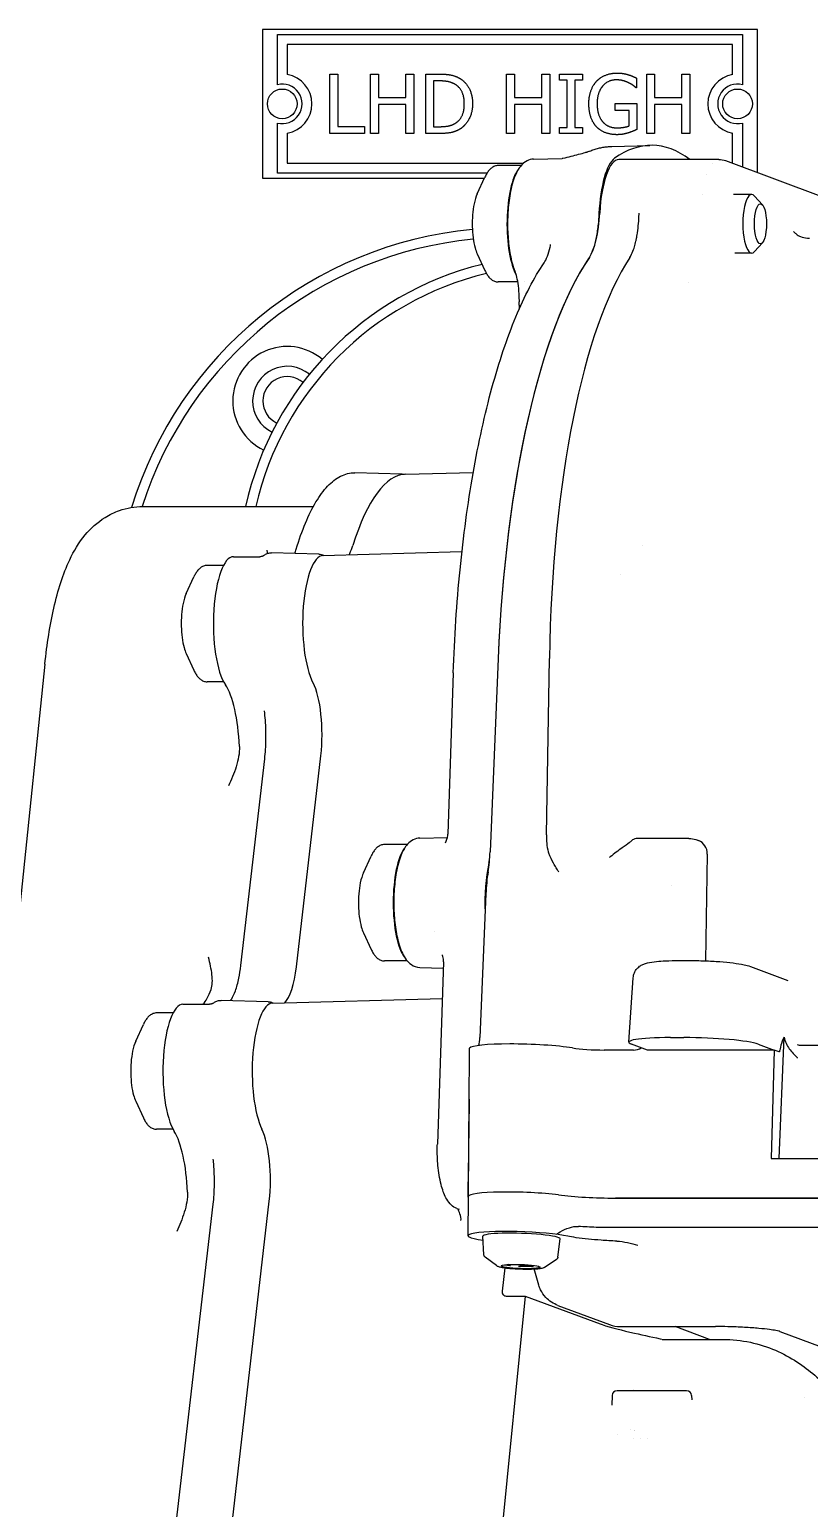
# Model space of a CAD drawing. Header units: millimetres. Extents: x 0 to 7722, y 0 to 5460.
# Drawn here: x 1285.4 to 1364.2, y 3542.4 to 3691.7 of the extents above; entities that cross this region are included whole.
import ezdxf

# ---------------------------------------------------------------- set-up
doc = ezdxf.new("R2010")
doc.units = ezdxf.units.MM
doc.header["$LTSCALE"] = 5
doc.layers.get('0').update_dxf_attribs({"linetype": 'CONTINUOUS'})

msp = doc.modelspace()

# ---------------------------------------------------------------- linework, layer by layer
for p, q in [((1358.931, 3691.733), (1308.931, 3691.733)), ((1308.931, 3691.733), (1308.931, 3676.733)), ((1310.431, 3686.17), (1310.431, 3691.233)), ((1310.431, 3691.233), (1357.431, 3691.233)), ((1357.431, 3691.233), (1357.431, 3686.17)), ((1358.931, 3677.304), (1358.931, 3691.733)), ((1311.431, 3690.233), (1311.431, 3687.191)), ((1356.431, 3690.233), (1311.431, 3690.233)), ((1356.431, 3687.191), (1356.431, 3690.233)), ((1315.749, 3687.238), (1316.546, 3687.238)), ((1315.749, 3681.238), (1315.749, 3687.238)), ((1316.546, 3687.238), (1316.546, 3681.948)), ((1319.852, 3681.238), (1319.852, 3687.238)), ((1319.852, 3687.238), (1320.65, 3687.238)), ((1320.65, 3687.238), (1320.65, 3684.885)), ((1323.412, 3684.885), (1323.412, 3687.238)), ((1323.412, 3687.238), (1324.209, 3687.238)), ((1324.209, 3687.238), (1324.209, 3681.238)), ((1325.425, 3687.238), (1326.791, 3687.238)), ((1325.425, 3681.238), (1325.425, 3687.238)), ((1333.598, 3687.238), (1334.395, 3687.238)), ((1333.598, 3681.238), (1333.598, 3687.238)), ((1334.395, 3687.238), (1334.395, 3684.885)), ((1337.157, 3687.238), (1337.955, 3687.238)), ((1337.157, 3684.885), (1337.157, 3687.238)), ((1337.955, 3687.238), (1337.955, 3681.238)), ((1338.937, 3686.625), (1338.937, 3687.238)), ((1338.937, 3687.238), (1341.261, 3687.238)), ((1339.7, 3686.625), (1338.937, 3686.625)), ((1339.7, 3681.851), (1339.7, 3686.625)), ((1341.261, 3686.625), (1340.498, 3686.625)), ((1340.498, 3686.625), (1340.498, 3681.851)), ((1341.261, 3687.238), (1341.261, 3686.625)), ((1346.731, 3686.83), (1346.731, 3685.867)), ((1347.757, 3681.238), (1347.757, 3687.238)), ((1347.757, 3687.238), (1348.554, 3687.238)), ((1348.554, 3687.238), (1348.554, 3684.885)), ((1351.316, 3684.885), (1351.316, 3687.238)), ((1351.316, 3687.238), (1352.113, 3687.238)), ((1352.113, 3687.238), (1352.113, 3681.238)), ((1326.83, 3686.548), (1326.222, 3686.548)), ((1326.222, 3686.548), (1326.222, 3681.928)), ((1346.731, 3685.867), (1346.663, 3685.867)), ((1320.65, 3684.885), (1323.412, 3684.885)), ((1323.412, 3684.175), (1320.65, 3684.175)), ((1320.65, 3684.175), (1320.65, 3681.238)), ((1323.412, 3681.238), (1323.412, 3684.175)), ((1334.395, 3684.885), (1337.157, 3684.885)), ((1334.395, 3684.175), (1334.395, 3681.238)), ((1337.157, 3684.175), (1334.395, 3684.175)), ((1337.157, 3681.238), (1337.157, 3684.175)), ((1344.577, 3684.257), (1346.755, 3684.257)), ((1344.577, 3683.557), (1344.577, 3684.257)), ((1346.755, 3684.257), (1346.755, 3681.637)), ((1348.554, 3684.885), (1351.316, 3684.885)), ((1351.316, 3684.175), (1348.554, 3684.175)), ((1348.554, 3684.175), (1348.554, 3681.238)), ((1351.316, 3681.238), (1351.316, 3684.175)), ((1310.431, 3677.233), (1310.431, 3682.297)), ((1345.968, 3683.557), (1344.577, 3683.557)), ((1345.968, 3682.006), (1345.968, 3683.557)), ((1357.431, 3682.297), (1357.431, 3677.863)), ((1311.431, 3681.275), (1311.431, 3678.233)), ((1319.225, 3681.238), (1315.749, 3681.238)), ((1316.546, 3681.948), (1319.225, 3681.948)), ((1319.225, 3681.948), (1319.225, 3681.238)), ((1320.65, 3681.238), (1319.852, 3681.238)), ((1324.209, 3681.238), (1323.412, 3681.238)), ((1326.805, 3681.238), (1325.425, 3681.238)), ((1326.222, 3681.928), (1326.83, 3681.928)), ((1334.395, 3681.238), (1333.598, 3681.238)), ((1337.955, 3681.238), (1337.157, 3681.238)), ((1338.937, 3681.238), (1338.937, 3681.851)), ((1338.937, 3681.851), (1339.7, 3681.851)), ((1341.261, 3681.238), (1338.937, 3681.238)), ((1340.498, 3681.851), (1341.261, 3681.851)), ((1341.261, 3681.851), (1341.261, 3681.238)), ((1348.554, 3681.238), (1347.757, 3681.238)), ((1352.113, 3681.238), (1351.316, 3681.238)), ((1356.431, 3678.236), (1356.431, 3681.275)), ((1344.243, 3679.938), (1348.082, 3680.043)), ((1311.431, 3678.233), (1335.288, 3678.233)), ((1335.054, 3677.999), (1332.74, 3677.999)), ((1336.314, 3678.649), (1339.225, 3678.729)), ((1355.038, 3678.624), (1344.938, 3678.624)), ((1354.383, 3678.233), (1354.383, 3678.233)), ((1355.729, 3678.498), (1365.628, 3674.806)), ((1308.931, 3676.733), (1331.356, 3676.733)), ((1331.616, 3677.233), (1310.431, 3677.233)), ((1330.627, 3675.153), (1331.404, 3676.836)), ((1353.377, 3675.079), (1353.377, 3675.079)), ((1358.357, 3675.079), (1356.52, 3675.079)), ((1359.436, 3674.046), (1358.637, 3674.928)), ((1359.436, 3670.202), (1358.637, 3669.32)), ((1330.627, 3669.095), (1331.404, 3667.412)), ((1358.357, 3669.169), (1356.666, 3669.169)), ((1334.733, 3666.249), (1332.74, 3666.249)), ((1334.874, 3663.919), (1334.858, 3663.493)), ((1323.032, 3646.845), (1318.263, 3646.976)), ((1323.368, 3646.833), (1330.23, 3647.021)), ((1296.842, 3643.584), (1314.073, 3643.584)), ((1314.608, 3638.773), (1309.84, 3638.904)), ((1315.038, 3638.635), (1329.085, 3639.021)), ((1304.996, 3637.635), (1303.334, 3637.635)), ((1305.995, 3638.51), (1308.673, 3638.51)), ((1301.221, 3634.79), (1301.997, 3636.472)), ((1301.221, 3628.731), (1301.997, 3627.048)), ((1286.942, 3627.662), (1280.147, 3562.146)), ((1332.74, 3628.231), (1331.926, 3608.72)), ((1337.626, 3610.431), (1337.92, 3628.231)), ((1304.996, 3625.885), (1303.334, 3625.885)), ((1328.205, 3626.79), (1327.656, 3610.492)), ((1306.738, 3597.224), (1309.157, 3618.11)), ((1312.356, 3597.084), (1314.826, 3618.414)), ((1323.557, 3609.448), (1321.243, 3609.448)), ((1324.817, 3610.098), (1327.618, 3610.175)), ((1352.025, 3610.073), (1347.075, 3610.073)), ((1352.716, 3609.947), (1352.976, 3609.85)), ((1319.13, 3606.602), (1319.907, 3608.285)), ((1353.872, 3608.488), (1353.694, 3597.703)), ((1331.505, 3604.466), (1330.901, 3589.974)), ((1319.13, 3600.544), (1319.907, 3598.861)), ((1326.261, 3600.618), (1326.261, 3600.618)), ((1323.557, 3597.698), (1321.243, 3597.698)), ((1324.817, 3597.048), (1327.2, 3596.982)), ((1327.221, 3597.609), (1326.6, 3579.192)), ((1351.038, 3597.735), (1352.069, 3597.735)), ((1358.227, 3597.139), (1362.008, 3595.728)), ((1345.955, 3589.497), (1346.39, 3595.987)), ((1300.895, 3593.319), (1303.573, 3593.319)), ((1309.508, 3593.581), (1304.74, 3593.712)), ((1309.938, 3593.443), (1327.097, 3593.914)), ((1296.121, 3589.598), (1296.897, 3591.281)), ((1299.895, 3592.444), (1298.234, 3592.444)), ((1350.158, 3589.961), (1351.515, 3589.961)), ((1361.127, 3577.736), (1361.638, 3589.998)), ((1346.425, 3588.7), (1343.46, 3588.7)), ((1347.819, 3588.7), (1346.23, 3589.293)), ((1360.617, 3588.7), (1347.819, 3588.7)), ((1359.028, 3589.293), (1360.617, 3588.7)), ((1360.618, 3588.7), (1360.335, 3577.736)), ((1360.618, 3588.7), (1360.617, 3588.7)), ((1361.149, 3588.502), (1360.618, 3588.7)), ((1363.365, 3589.182), (1411.024, 3589.182)), ((1329.738, 3573.933), (1329.813, 3584.003)), ((1296.121, 3583.539), (1296.897, 3581.856)), ((1299.895, 3580.694), (1298.234, 3580.694)), ((1360.335, 3577.736), (1417.676, 3577.736)), ((1304.867, 3532.397), (1309.618, 3573.432)), ((1329.738, 3573.844), (1329.673, 3573.868)), ((1329.709, 3569.955), (1329.738, 3573.933)), ((1344.594, 3573.75), (1415.764, 3573.75)), ((1415.764, 3573.75), (1344.594, 3573.75)), ((1299.225, 3532.327), (1303.949, 3573.132)), ((1328.576, 3572.697), (1328.787, 3572.619)), ((1415.751, 3570.768), (1344.406, 3570.768)), ((1331.305, 3568.023), (1331.203, 3569.902)), ((1338.77, 3567.771), (1338.999, 3569.639)), ((1332.566, 3566.933), (1331.441, 3567.784)), ((1337.439, 3566.768), (1338.619, 3567.542)), ((1333.417, 3566.713), (1333.143, 3564.339)), ((1333.98, 3567.056), (1333.978, 3566.991)), ((1336.855, 3564.944), (1336.367, 3566.596)), ((1335.458, 3563.864), (1332.369, 3532.748)), ((1333.56, 3563.858), (1335.458, 3563.864)), ((1335.458, 3563.864), (1343.036, 3561.055)), ((1338.775, 3562.922), (1344.006, 3560.971)), ((1345.054, 3560.782), (1354.698, 3560.782)), ((1354.101, 3559.483), (1350.618, 3560.782)), ((1361.188, 3560.293), (1374.305, 3555.4)), ((1349.323, 3559.483), (1355.45, 3559.483)), ((1344.261, 3553.816), (1344.235, 3552.832)), ((1351.787, 3554.303), (1344.761, 3554.303)), ((1352.286, 3553.816), (1352.298, 3553.374)), ((1363.662, 3553.639), (1363.662, 3553.639))]:
    msp.add_line(p, q)
for centre in [(1310.931, 3684.233), (1356.931, 3684.233)]:
    msp.add_circle(centre, 1.5)
for centre, radius, start, end in [((1310.931, 3684.233), 3, 279.59407, 80.40593), ((1356.931, 3684.233), 3, 99.59407, 260.40593), ((1310.931, 3684.233), 2, 255.52249, 104.47751), ((1356.931, 3684.233), 2, 75.52249, 284.47751), ((1333.931, 3631.733), 40, 95.44434, 162.90974), ((1333.931, 3631.733), 39, 95.44207, 162.31221), ((1338.931, 3636.483), 32.5, 103.90965, 167.38044), ((1338.931, 3636.483), 31.5, 103.53352, 166.97288), ((1311.431, 3654.233), 5.5, 49.92952, 244.38968), ((1311.431, 3654.233), 3.5, 50.3132, 244.00599), ((1311.431, 3654.233), 2.459, 49.62365, 244.69555), ((1345.054, 3563.782), 3, 249.5437, 270), ((1344.761, 3553.803), 0.5, 90, 178.5), ((1351.787, 3553.803), 0.5, 1.5, 90)]:
    msp.add_arc(centre, radius, start, end)
for centre, major_axis, ratio, start_param, end_param in [((1348.229, 3621.084), (0, 58.962), 0.3007058, 6.0631509, 6.4943701), ((1344.938, 3672.124), (0, 6.762), 0.3007058, 0.2111848, 1.4164922), ((1344.938, 3672.124), (0, 6.5), 0.3007058, 0, 1.4029227), ((1355.162, 3672.124), (-0.136, 6.5), 0.298445, 6.2765084, 6.2769304), ((1335.401, 3672.124), (0, 5.875), 0.3007058, 0.3580115, 2.6547444), ((1348.232, 3621.113), (0, 58.931), 0.3007058, 5.9633378, 5.9633391), ((1358.357, 3672.124), (0, -2.955), 0.3007058, 2.8208212, 6.6039568), ((1341.232, 3674.212), (0, 6), 0.3007058, 3.5543583, 4.5445153), ((1345.192, 3674.212), (0.163, -6), 0.2977207, 1.3405987, 1.3948147), ((1345.192, 3674.212), (0.163, -6), 0.2977207, 0.9992757, 1.3405987), ((1348.229, 3621.084), (0, -52), 0.3007058, 3.5543583, 4.574508), ((1353.442, 3621.084), (-1.416, 51.998), 0.2977207, 0.4046578, 1.4248074), ((1345.192, 3674.212), (0.163, -6), 0.2977207, 0.4046578, 0.4762649), ((1348.229, 3621.084), (0, -52), 0.3007058, 3.5597244, 4.574508), ((1335.401, 3672.127), (0, -5.878), 0.3007058, 6.2607712, 6.2607745), ((1349.715, 3665.157), (0, 7.548), 0.3007058, 4.8485048, 4.8485158), ((1323.432, 3621.084), (0, 25.75), 0.3007058, 0.0082565, 0.76528), ((1348.23, 3621.057), (0, 18.846), 0.3007058, 0.1677319, 0.1677338), ((1305.995, 3631.76), (0, 6.75), 0.3007058, 0, 2.7267889), ((1315.055, 3631.76), (0, 6.875), 0.3007058, 0.0082565, 2.6247519), ((1348.229, 3621.083), (0, -18.819), 0.3007058, 3.7354104, 3.7354381), ((1304.208, 3618.261), (0, 8), 0.3007058, 4.8482032, 5.8683815), ((1313.141, 3620.567), (-0.001, -6), 0.3008446, 1.2038019, 2.6246837), ((1323.904, 3603.573), (0, -5.875), 0.3007058, 3.4996042, 5.9251738), ((1346.904, 3603.573), (-0.177, 6.5), 0.2977207, 0.2150298, 0.2782871), ((1352.149, 3603.573), (-0.136, 6.5), 0.298445, 6.2765084, 6.2769304), ((1352.44, 3608.449), (-0.626, -1.364), 0.9444448, 2.0058596, 3.210656), ((1333.441, 3603.573), (0, -6.762), 0.3007058, 4.0819026, 4.8537157), ((1330.139, 3609.544), (0, 6), 0.3007058, 4.2143545, 4.574508), ((1330.342, 3611.095), (0, -5.998), 0.3007058, 0.9403068, 1.0201256), ((1333.441, 3603.573), (0, -6.5), 0.3007058, 4.2143545, 4.574508), ((1349.655, 3603.573), (0, 2.6), 0.3007058, 5.4296238, 5.4297678), ((1310.672, 3599.244), (0.001, -6.002), 0.3006263, 0.2812129, 1.2027186), ((1352.386, 3595.733), (5.997, -0.252), 0.1105121, 3.1383556, 3.1388494), ((1361.462, 3594.331), (0.712, 1.322), 0.9401634, 0.1285589, 0.1289625), ((1302.191, 3600.951), (0, -8), 0.3007058, 0.3041197, 0.6958895), ((1300.895, 3586.569), (0, 6.75), 0.3007058, 0, 2.6923998), ((1309.955, 3586.569), (0, 6.875), 0.3007058, 0.0082565, 2.5925991), ((1330.454, 3590.18), (0, -1.5), 0.3007058, 0.8234841, 1.4329153), ((1351.955, 3589.292), (-6, 0.203), 0.1062678, 5.020248, 6.5903591), ((1353.304, 3589.292), (-5.997, 0.202), 0.1063518, 3.448879, 5.0189901), ((1335.738, 3588.656), (-5.889, 0.199), 0.1063098, 3.840187, 6.2232375), ((1342.564, 3589.034), (-2.998, 0.101), 0.1063544, 0.6986877, 1.8776612), ((1346.464, 3590.195), (0.409, 1.444), 0.94995, 3.4044643, 3.9691029), ((1307.933, 3575.586), (-0.001, -6), 0.3008443, 1.2037776, 2.5925255), ((1298.969, 3573.282), (0, 8), 0.3007058, 4.8482032, 5.8339925), ((1326.741, 3574.032), (2.997, -0.101), 0.1063172, 6.0784909, 6.281792), ((1335.235, 3573.75), (-5.497, 0.185), 0.1063098, 3.9978204, 6.285985), ((1335.235, 3573.75), (-5.497, 0.185), 0.1063098, 3.9978204, 6.285985), ((1342.801, 3574.418), (-5.999, 0.202), 0.1062689, 0.8558793, 1.8778878), ((1335.101, 3569.775), (-5.392, 0.182), 0.1063098, 3.6701981, 7.0554073), ((1335.101, 3569.775), (3.898, -0.131), 0.1063098, 6.2738313, 9.434132), ((1335.011, 3567.091), (1.969, -0.066), 0.1063098, 3.776962, 4.1776883), ((1333.228, 3567.016), (0.75, -0.025), 0.1063098, 5.9521972, 6.9943088), ((1334.078, 3566.956), (-0.15, 0.005), 0.1063098, 5.9521972, 7.319281), ((1334.809, 3566.906), (0.15, -0.005), 0.1063098, 4.6049128, 5.9719965), ((1335.011, 3567.091), (1.969, -0.066), 0.1063098, 4.6049128, 5.4343254), ((1335.664, 3566.848), (-0.75, 0.025), 0.1063098, 4.0672417, 5.9719965), ((1336.208, 3566.906), (0.15, -0.005), 0.1063098, 4.0672417, 5.4343254), ((1333.615, 3564.34), (0.339, 0.377), 0.8854394, 2.2457632, 3.8165596), ((1350.13, 3513.983), (0.888, -45.499), 0.3006017, 3.1357285, 3.1357579), ((1342.983, 3513.983), (0, 42.016), 0.3007058, 6.004159, 6.0041817)]:
    msp.add_ellipse(centre, major_axis=major_axis, ratio=ratio, start_param=start_param, end_param=end_param)
for centre, major_axis, ratio in [((1359.244, 3672.124), (0, 2.025), 0.3007058), ((1335.002, 3566.843), (1.969, -0.066), 0.1063098)]:
    msp.add_ellipse(centre, major_axis=major_axis, ratio=ratio)
for points, degree in [([(1326.791, 3687.238), (1327.637, 3687.238), (1328.6, 3686.985), (1328.94, 3686.761)], 2), ([(1328.94, 3686.761), (1329.519, 3686.377), (1330.156, 3685.108), (1330.156, 3684.233)], 2), ([(1342.695, 3686.523), (1343.06, 3686.917), (1344.13, 3687.345), (1344.767, 3687.345)], 2), ([(1344.674, 3686.654), (1343.809, 3686.654), (1342.739, 3685.351), (1342.739, 3684.267)], 2), ([(1345.904, 3686.372), (1345.661, 3686.494), (1345.034, 3686.654), (1344.674, 3686.654)], 2), ([(1344.767, 3687.345), (1345.073, 3687.345), (1345.627, 3687.257), (1345.88, 3687.18)], 2), ([(1345.88, 3687.18), (1346.084, 3687.121), (1346.58, 3686.907), (1346.731, 3686.83)], 2), ([(1328.415, 3686.188), (1328.094, 3686.377), (1327.369, 3686.548), (1326.83, 3686.548)], 2), ([(1329.324, 3684.243), (1329.324, 3684.933), (1328.867, 3685.911), (1328.415, 3686.188)], 2), ([(1341.908, 3684.243), (1341.908, 3684.967), (1342.316, 3686.115), (1342.695, 3686.523)], 2), ([(1346.663, 3685.867), (1346.512, 3685.998), (1346.196, 3686.236), (1345.904, 3686.372)], 2), ([(1328.488, 3682.327), (1328.906, 3682.609), (1329.324, 3683.543), (1329.324, 3684.243)], 2), ([(1330.156, 3684.233), (1330.156, 3683.411), (1329.489, 3682.089), (1328.93, 3681.719)], 2), ([(1342.69, 3681.904), (1342.311, 3682.303), (1341.908, 3683.479), (1341.908, 3684.243)], 2), ([(1342.739, 3684.267), (1342.739, 3683.664), (1343.021, 3682.76), (1343.288, 3682.449)], 2), ([(1326.83, 3681.928), (1327.36, 3681.928), (1328.162, 3682.099), (1328.488, 3682.327)], 2), ([(1343.288, 3682.449), (1343.546, 3682.137), (1344.275, 3681.812), (1344.733, 3681.812)], 2), ([(1328.93, 3681.719), (1328.473, 3681.432), (1327.535, 3681.238), (1326.805, 3681.238)], 2), ([(1344.762, 3681.121), (1344.125, 3681.121), (1343.07, 3681.51), (1342.69, 3681.904)], 2), ([(1344.733, 3681.812), (1345.068, 3681.812), (1345.739, 3681.909), (1345.968, 3682.006)], 2), ([(1345.87, 3681.296), (1345.574, 3681.209), (1345.097, 3681.121), (1344.762, 3681.121)], 2), ([(1346.755, 3681.637), (1346.604, 3681.569), (1346.089, 3681.36), (1345.87, 3681.296)], 2), ([(1355.039, 3678.624), (1355.275, 3678.624), (1355.513, 3678.579), (1355.729, 3678.498)], 3), ([(1338.005, 3669.765), (1338.024, 3669.841), (1338.03, 3669.931), (1338.021, 3670.038)], 3), ([(1323.032, 3646.845), (1323.113, 3646.843), (1323.194, 3646.837), (1323.274, 3646.828)], 3), ([(1312.189, 3638.839), (1312.239, 3638.972), (1312.287, 3639.115), (1312.333, 3639.267)], 3), ([(1327.648, 3610.372), (1327.652, 3610.412), (1327.654, 3610.452), (1327.656, 3610.492)], 3), ([(1327.416, 3609.604), (1327.532, 3609.844), (1327.622, 3610.105), (1327.648, 3610.372)], 3), ([(1352.025, 3610.073), (1352.262, 3610.073), (1352.5, 3610.028), (1352.716, 3609.947)], 3), ([(1327.113, 3598.312), (1327.113, 3598.312), (1327.113, 3598.312), (1327.113, 3598.312)], 3), ([(1327.221, 3597.609), (1327.222, 3597.649), (1327.223, 3597.688), (1327.221, 3597.728)], 3), ([(1362.941, 3589.258), (1363.07, 3589.21), (1363.218, 3589.182), (1363.365, 3589.182)], 3), ([(1344.235, 3552.832), (1344.235, 3552.831), (1344.235, 3552.831), (1344.235, 3552.831)], 3), ([(1352.298, 3553.373), (1352.298, 3553.374), (1352.298, 3553.374), (1352.298, 3553.374)], 3), ([(1344.848, 3549.925), (1344.848, 3549.925), (1344.848, 3549.925), (1344.848, 3549.925)], 3), ([(1346.109, 3550.35), (1346.109, 3550.35), (1346.109, 3550.35), (1346.109, 3550.35)], 3), ([(1346.447, 3549.487), (1346.447, 3549.487), (1346.447, 3549.487), (1346.447, 3549.487)], 3), ([(1346.524, 3550.258), (1346.524, 3550.258), (1346.524, 3550.258), (1346.524, 3550.258)], 3), ([(1346.557, 3550.254), (1346.557, 3550.254), (1346.557, 3550.254), (1346.557, 3550.254)], 3), ([(1347.119, 3549.467), (1347.119, 3549.467), (1347.119, 3549.467), (1347.119, 3549.467)], 3), ([(1347.877, 3549.488), (1347.877, 3549.488), (1347.877, 3549.488), (1347.877, 3549.488)], 3)]:
    msp.add_open_spline(points, degree=degree)
for points, knots in [([(1339.288, 3678.737), (1339.847, 3678.882), (1340.396, 3679.017), (1341.119, 3679.205), (1341.348, 3679.266), (1341.592, 3679.336), (1341.64, 3679.35), (1341.701, 3679.368), (1341.718, 3679.373), (1341.742, 3679.38), (1341.75, 3679.383), (1341.789, 3679.395), (1341.818, 3679.405), (1341.906, 3679.433), (1341.956, 3679.451), (1341.986, 3679.463)], [0, 0, 0, 0, 0.23363654, 0.23363654, 0.35575417, 0.35575417, 0.38739484, 0.38739484, 0.39936535, 0.39936535, 0.40541801, 0.40541801, 0.42963818, 0.42963818, 0.48410722, 0.48410722, 0.48410722, 0.48410722]), ([(1341.986, 3679.463), (1342.133, 3679.521), (1342.281, 3679.575), (1342.578, 3679.67), (1342.728, 3679.713), (1343.028, 3679.788), (1343.179, 3679.82), (1343.482, 3679.872), (1343.634, 3679.893), (1343.938, 3679.924), (1344.09, 3679.934), (1344.243, 3679.938)], [1.45213971, 1.45213971, 1.45213971, 1.45213971, 1.47421974, 1.47421974, 1.49629977, 1.49629977, 1.51837979, 1.51837979, 1.54045982, 1.54045982, 1.56253984, 1.56253984, 1.56253984, 1.56253984]), ([(1332.74, 3677.999), (1332.614, 3677.999), (1332.488, 3677.974), (1332.259, 3677.885), (1332.156, 3677.823), (1331.968, 3677.677), (1331.884, 3677.592), (1331.729, 3677.406), (1331.658, 3677.304), (1331.525, 3677.083), (1331.462, 3676.964), (1331.404, 3676.836)], [4.71238898, 4.71238898, 4.71238898, 4.71238898, 4.82793254, 4.82793254, 4.94347609, 4.94347609, 5.05901965, 5.05901965, 5.17456321, 5.17456321, 5.29010676, 5.29010676, 5.29010676, 5.29010676]), ([(1336.314, 3678.649), (1336.081, 3678.643), (1335.855, 3678.579), (1335.427, 3678.367), (1335.241, 3678.207), (1334.809, 3677.727), (1334.617, 3677.371), (1334.236, 3676.447), (1334.073, 3675.842), (1333.842, 3674.576), (1333.767, 3673.931), (1333.689, 3672.622), (1333.683, 3671.959), (1333.738, 3670.662), (1333.798, 3670.028), (1333.984, 3668.83), (1334.111, 3668.269), (1334.33, 3667.591), (1334.393, 3667.419), (1334.461, 3667.255)], [4.7206455, 4.7206455, 4.7206455, 4.7206455, 4.8607428, 4.8607428, 5.0347068, 5.0347068, 5.3436567, 5.3436567, 5.7377872, 5.7377872, 6.0861598, 6.0861598, 6.4232093, 6.4232093, 6.7595909, 6.7595909, 7.1044005, 7.1044005, 7.2298217, 7.2298217, 7.2298217, 7.2298217]), ([(1339.289, 3678.738), (1339.285, 3678.737), (1339.282, 3678.736), (1339.274, 3678.734), (1339.27, 3678.734), (1339.261, 3678.732), (1339.257, 3678.732), (1339.248, 3678.731), (1339.244, 3678.73), (1339.234, 3678.729), (1339.229, 3678.729), (1339.225, 3678.729)], [1.493451282, 1.493451282, 1.493451282, 1.493451282, 1.507268994, 1.507268994, 1.521086706, 1.521086706, 1.534904419, 1.534904419, 1.548722131, 1.548722131, 1.562539844, 1.562539844, 1.562539844, 1.562539844]), ([(1330.627, 3675.153), (1330.495, 3674.866), (1330.392, 3674.524), (1330.24, 3673.794), (1330.188, 3673.416), (1330.127, 3672.641), (1330.116, 3672.245), (1330.134, 3671.464), (1330.163, 3671.079), (1330.258, 3670.35), (1330.325, 3670.006), (1330.473, 3669.478), (1330.544, 3669.276), (1330.627, 3669.095)], [5.2901068, 5.2901068, 5.2901068, 5.2901068, 5.6789314, 5.6789314, 6.0253293, 6.0253293, 6.360161, 6.360161, 6.6932449, 6.6932449, 7.0314197, 7.0314197, 7.2762639, 7.2762639, 7.2762639, 7.2762639]), ([(1342.929, 3673.163), (1342.907, 3672.677), (1342.866, 3672.202), (1342.749, 3671.282), (1342.672, 3670.841), (1342.486, 3670.035), (1342.378, 3669.673), (1342.142, 3669.058), (1342.015, 3668.803), (1341.879, 3668.604)], [0, 0, 0, 0, 0.14751849, 0.14751849, 0.29979613, 0.29979613, 0.45207095, 0.45207095, 0.59959226, 0.59959226, 0.59959226, 0.59959226]), ([(1346.156, 3668.903), (1346.254, 3669.084), (1346.346, 3669.299), (1346.459, 3669.627), (1346.487, 3669.715), (1346.567, 3669.982), (1346.616, 3670.17), (1346.683, 3670.471), (1346.704, 3670.574), (1346.735, 3670.734), (1346.745, 3670.788), (1346.764, 3670.897), (1346.774, 3670.952), (1346.783, 3671.008)], [-0.3139837, -0.3139837, -0.3139837, -0.3139837, -0.19709724, -0.19709724, -0.15695352, -0.15695352, -0.07897966, -0.07897966, -0.03965736, -0.03965736, -0.01980568, -0.01980568, 0, 0, 0, 0]), ([(1362.598, 3671.343), (1362.598, 3671.343), (1362.614, 3671.32), (1362.695, 3671.229), (1362.772, 3671.153), (1362.993, 3670.99), (1363.14, 3670.903), (1363.513, 3670.749), (1363.75, 3670.688), (1364.059, 3670.661), (1364.126, 3670.658), (1364.193, 3670.658)], [0.54503729, 0.54503729, 0.54503729, 0.54503729, 0.60890428, 0.60890428, 0.6859842, 0.6859842, 0.76529597, 0.76529597, 0.86135851, 0.86135851, 0.88754315, 0.88754315, 0.88754315, 0.88754315]), ([(1337.386, 3668.176), (1337.488, 3668.327), (1337.611, 3668.564), (1337.825, 3669.122), (1337.92, 3669.427), (1338.005, 3669.765)], [0, 0, 0, 0, 0.16125262, 0.16125262, 0.298441, 0.298441, 0.298441, 0.298441]), ([(1328.205, 3626.79), (1328.325, 3630.325), (1328.555, 3633.818), (1329.229, 3640.576), (1329.672, 3643.839), (1330.753, 3649.999), (1331.391, 3652.895), (1332.839, 3658.199), (1333.648, 3660.608), (1335.411, 3664.844), (1336.365, 3666.671), (1337.386, 3668.176)], [0.1117011, 0.1117011, 0.1117011, 0.1117011, 0.3200928, 0.3200928, 0.5284846, 0.5284846, 0.7368764, 0.7368764, 0.9452681, 0.9452681, 1.1536599, 1.1536599, 1.1536599, 1.1536599]), ([(1331.404, 3667.412), (1331.462, 3667.284), (1331.525, 3667.165), (1331.658, 3666.944), (1331.729, 3666.842), (1331.884, 3666.656), (1331.968, 3666.571), (1332.156, 3666.425), (1332.259, 3666.362), (1332.488, 3666.274), (1332.614, 3666.249), (1332.74, 3666.249)], [0.99307854, 0.99307854, 0.99307854, 0.99307854, 1.1086221, 1.1086221, 1.22416566, 1.22416566, 1.33970921, 1.33970921, 1.45525277, 1.45525277, 1.57079633, 1.57079633, 1.57079633, 1.57079633]), ([(1334.874, 3663.919), (1334.878, 3664.013), (1334.881, 3664.107), (1334.883, 3664.273), (1334.884, 3664.344), (1334.883, 3664.629), (1334.877, 3664.844), (1334.846, 3665.415), (1334.809, 3665.77), (1334.711, 3666.399), (1334.648, 3666.684), (1334.541, 3667.045), (1334.5, 3667.161), (1334.461, 3667.255)], [0, 0, 0, 0, 0.02841507, 0.02841507, 0.04971922, 0.04971922, 0.11388581, 0.11388581, 0.2243741, 0.2243741, 0.33170462, 0.33170462, 0.3926153, 0.3926153, 0.3926153, 0.3926153]), ([(1312.333, 3639.267), (1312.623, 3640.221), (1312.936, 3641.102), (1313.604, 3642.697), (1313.958, 3643.412), (1314.706, 3644.66), (1315.099, 3645.194), (1315.927, 3646.068), (1316.364, 3646.41), (1317.286, 3646.872), (1317.774, 3646.99), (1318.263, 3646.976)], [0.78996315, 0.78996315, 0.78996315, 0.78996315, 0.94778108, 0.94778108, 1.10559901, 1.10559901, 1.26341694, 1.26341694, 1.42123488, 1.42123488, 1.57905281, 1.57905281, 1.57905281, 1.57905281]), ([(1286.942, 3627.662), (1287.152, 3629.684), (1287.456, 3631.608), (1288.26, 3635.138), (1288.763, 3636.75), (1289.871, 3639.082), (1290.366, 3639.919), (1291.558, 3641.355), (1292.227, 3641.979), (1293.473, 3642.755), (1293.963, 3642.995), (1295.225, 3643.439), (1296.037, 3643.583), (1296.842, 3643.583)], [0, 0, 0, 0, 0.6430552, 0.6430552, 1.3207294, 1.3207294, 1.7348412, 1.7348412, 2.079535, 2.079535, 2.2732007, 2.2732007, 2.5517552, 2.5517552, 2.5517552, 2.5517552]), ([(1309.03, 3638.61), (1309.075, 3638.646), (1309.122, 3638.68), (1309.22, 3638.742), (1309.271, 3638.77), (1309.377, 3638.819), (1309.432, 3638.84), (1309.545, 3638.874), (1309.603, 3638.886), (1309.721, 3638.902), (1309.781, 3638.905), (1309.84, 3638.904)], [1.33465712, 1.33465712, 1.33465712, 1.33465712, 1.38353625, 1.38353625, 1.43241539, 1.43241539, 1.48129453, 1.48129453, 1.53017367, 1.53017367, 1.57905281, 1.57905281, 1.57905281, 1.57905281]), ([(1309.467, 3638.85), (1309.444, 3638.947), (1309.418, 3639.048), (1309.39, 3639.156), (1309.39, 3639.158), (1309.389, 3639.16)], [1.507990279, 1.507990279, 1.507990279, 1.507990279, 1.565696109, 1.565696109, 1.566864193, 1.566864193, 1.566864193, 1.566864193]), ([(1317.679, 3638.708), (1317.704, 3638.753), (1317.729, 3638.8), (1317.867, 3639.078), (1317.972, 3639.348), (1318.068, 3639.654)], [0.37599352, 0.37599352, 0.37599352, 0.37599352, 0.40447901, 0.40447901, 0.53703802, 0.53703802, 0.53703802, 0.53703802]), ([(1303.334, 3637.635), (1303.208, 3637.635), (1303.082, 3637.61), (1302.853, 3637.522), (1302.749, 3637.459), (1302.562, 3637.313), (1302.478, 3637.229), (1302.323, 3637.042), (1302.252, 3636.94), (1302.119, 3636.719), (1302.056, 3636.6), (1301.997, 3636.472)], [4.71238898, 4.71238898, 4.71238898, 4.71238898, 4.82793254, 4.82793254, 4.94347609, 4.94347609, 5.05901965, 5.05901965, 5.17456321, 5.17456321, 5.29010676, 5.29010676, 5.29010676, 5.29010676]), ([(1309.03, 3638.61), (1309.029, 3638.609), (1309.023, 3638.604), (1309.002, 3638.591), (1308.986, 3638.582), (1308.945, 3638.563), (1308.92, 3638.552), (1308.86, 3638.533), (1308.826, 3638.525), (1308.752, 3638.514), (1308.713, 3638.51), (1308.673, 3638.51)], [1.33465712, 1.33465712, 1.33465712, 1.33465712, 1.38188496, 1.38188496, 1.4291128, 1.4291128, 1.47634064, 1.47634064, 1.52356848, 1.52356848, 1.57079633, 1.57079633, 1.57079633, 1.57079633]), ([(1314.608, 3638.773), (1314.71, 3638.77), (1314.812, 3638.753), (1314.98, 3638.701), (1315.049, 3638.672), (1315.115, 3638.637)], [1.57905281, 1.57905281, 1.57905281, 1.57905281, 1.66363131, 1.66363131, 1.72681498, 1.72681498, 1.72681498, 1.72681498]), ([(1301.221, 3634.79), (1301.089, 3634.502), (1300.986, 3634.16), (1300.834, 3633.43), (1300.782, 3633.052), (1300.721, 3632.277), (1300.71, 3631.881), (1300.728, 3631.101), (1300.757, 3630.716), (1300.852, 3629.986), (1300.919, 3629.642), (1301.066, 3629.114), (1301.138, 3628.912), (1301.221, 3628.731)], [5.2901068, 5.2901068, 5.2901068, 5.2901068, 5.6789314, 5.6789314, 6.0253293, 6.0253293, 6.360161, 6.360161, 6.6932449, 6.6932449, 7.0314197, 7.0314197, 7.2762639, 7.2762639, 7.2762639, 7.2762639]), ([(1301.997, 3627.048), (1302.056, 3626.921), (1302.119, 3626.801), (1302.252, 3626.58), (1302.323, 3626.478), (1302.478, 3626.292), (1302.562, 3626.208), (1302.749, 3626.061), (1302.853, 3625.999), (1303.082, 3625.911), (1303.208, 3625.885), (1303.334, 3625.885)], [0.99307854, 0.99307854, 0.99307854, 0.99307854, 1.1086221, 1.1086221, 1.22416566, 1.22416566, 1.33970921, 1.33970921, 1.45525277, 1.45525277, 1.57079633, 1.57079633, 1.57079633, 1.57079633]), ([(1309.157, 3618.11), (1309.227, 3618.722), (1309.27, 3619.38), (1309.286, 3620.361), (1309.284, 3620.688), (1309.255, 3621.671), (1309.203, 3622.329), (1309.123, 3622.933)], [0, 0, 0, 0, 0.19717702, 0.19717702, 0.29474969, 0.29474969, 0.49369044, 0.49369044, 0.49369044, 0.49369044]), ([(1306.591, 3619.344), (1306.618, 3618.685), (1306.48, 3617.985), (1306.061, 3616.621), (1305.777, 3615.957), (1305.497, 3615.372)], [0.82440551, 0.82440551, 0.82440551, 0.82440551, 1.02401792, 1.02401792, 1.22363034, 1.22363034, 1.22363034, 1.22363034]), ([(1321.243, 3609.448), (1321.117, 3609.448), (1320.991, 3609.423), (1320.762, 3609.334), (1320.659, 3609.272), (1320.471, 3609.126), (1320.387, 3609.041), (1320.232, 3608.855), (1320.161, 3608.753), (1320.028, 3608.532), (1319.965, 3608.413), (1319.907, 3608.285)], [4.71238898, 4.71238898, 4.71238898, 4.71238898, 4.82793254, 4.82793254, 4.94347609, 4.94347609, 5.05901965, 5.05901965, 5.17456321, 5.17456321, 5.29010676, 5.29010676, 5.29010676, 5.29010676]), ([(1324.817, 3610.098), (1324.584, 3610.092), (1324.358, 3610.028), (1323.93, 3609.816), (1323.744, 3609.656), (1323.312, 3609.177), (1323.12, 3608.82), (1322.739, 3607.896), (1322.576, 3607.291), (1322.345, 3606.025), (1322.27, 3605.38), (1322.192, 3604.071), (1322.186, 3603.409), (1322.241, 3602.112), (1322.301, 3601.477), (1322.487, 3600.279), (1322.614, 3599.718), (1322.949, 3598.68), (1323.155, 3598.216), (1323.598, 3597.636), (1323.765, 3597.464), (1324.208, 3597.169), (1324.503, 3597.056), (1324.817, 3597.048)], [4.7206455, 4.7206455, 4.7206455, 4.7206455, 4.8607428, 4.8607428, 5.0347068, 5.0347068, 5.3436567, 5.3436567, 5.7377872, 5.7377872, 6.0861598, 6.0861598, 6.4232093, 6.4232093, 6.7595909, 6.7595909, 7.1044005, 7.1044005, 7.4794367, 7.4794367, 7.6568911, 7.6568911, 7.8457252, 7.8457252, 7.8457252, 7.8457252]), ([(1337.626, 3610.431), (1337.621, 3610.146), (1337.623, 3609.851), (1337.671, 3609.278), (1337.718, 3608.989), (1337.806, 3608.72)], [-0.17450009, -0.17450009, -0.17450009, -0.17450009, -0.0874938, -0.0874938, -0.00000168, -0.00000168, -0.00000168, -0.00000168]), ([(1346.202, 3609.808), (1346.148, 3609.753), (1346.072, 3609.69), (1345.815, 3609.492), (1345.58, 3609.328), (1344.895, 3608.841), (1344.469, 3608.532), (1344.044, 3608.182), (1344.026, 3608.167), (1344.008, 3608.152)], [0, 0, 0, 0, 0.05813908, 0.05813908, 0.16522099, 0.16522099, 0.29524821, 0.29524821, 0.30105835, 0.30105835, 0.30105835, 0.30105835]), ([(1347.075, 3610.073), (1347.003, 3610.073), (1346.934, 3610.071), (1346.614, 3610.051), (1346.428, 3609.997), (1346.318, 3609.912)], [1.2799189, 1.2799189, 1.2799189, 1.2799189, 1.30887118, 1.30887118, 1.42432576, 1.42432576, 1.42432576, 1.42432576]), ([(1337.861, 3608.563), (1337.851, 3608.588), (1337.842, 3608.614), (1337.823, 3608.667), (1337.814, 3608.693), (1337.806, 3608.72)], [-0.017178704, -0.017178704, -0.017178704, -0.017178704, -0.008590167, -0.008590167, -0.000001801, -0.000001801, -0.000001801, -0.000001801]), ([(1338.865, 3606.678), (1338.863, 3606.68), (1338.863, 3606.681), (1338.853, 3606.697), (1338.802, 3606.778), (1338.69, 3606.96), (1338.646, 3607.032), (1338.513, 3607.253), (1338.423, 3607.406), (1338.163, 3607.874), (1337.996, 3608.209), (1337.861, 3608.563)], [-0.25707031, -0.25707031, -0.25707031, -0.25707031, -0.25198242, -0.25198242, -0.20629219, -0.20629219, -0.17716884, -0.17716884, -0.11764836, -0.11764836, 0, 0, 0, 0]), ([(1319.13, 3606.602), (1318.998, 3606.315), (1318.895, 3605.973), (1318.743, 3605.243), (1318.691, 3604.865), (1318.63, 3604.09), (1318.619, 3603.694), (1318.637, 3602.913), (1318.666, 3602.528), (1318.761, 3601.799), (1318.828, 3601.455), (1318.976, 3600.927), (1319.047, 3600.725), (1319.13, 3600.544)], [5.2901068, 5.2901068, 5.2901068, 5.2901068, 5.6789314, 5.6789314, 6.0253293, 6.0253293, 6.360161, 6.360161, 6.6932449, 6.6932449, 7.0314197, 7.0314197, 7.2762639, 7.2762639, 7.2762639, 7.2762639]), ([(1319.907, 3598.861), (1319.965, 3598.733), (1320.028, 3598.614), (1320.161, 3598.393), (1320.232, 3598.291), (1320.387, 3598.105), (1320.471, 3598.02), (1320.659, 3597.874), (1320.762, 3597.812), (1320.991, 3597.723), (1321.117, 3597.698), (1321.243, 3597.698)], [0.99307854, 0.99307854, 0.99307854, 0.99307854, 1.1086221, 1.1086221, 1.22416566, 1.22416566, 1.33970921, 1.33970921, 1.45525277, 1.45525277, 1.57079633, 1.57079633, 1.57079633, 1.57079633]), ([(1303.734, 3594.812), (1303.887, 3595.238), (1303.89, 3595.75), (1303.76, 3596.869), (1303.624, 3597.477), (1303.481, 3598.062)], [-0.39922483, -0.39922483, -0.39922483, -0.39922483, -0.19961241, -0.19961241, 0, 0, 0, 0]), ([(1305.671, 3593.686), (1305.718, 3593.74), (1305.768, 3593.806), (1305.945, 3594.081), (1306.076, 3594.355), (1306.325, 3595.047), (1306.443, 3595.482), (1306.62, 3596.353), (1306.687, 3596.78), (1306.738, 3597.224)], [0.21045173, 0.21045173, 0.21045173, 0.21045173, 0.27619002, 0.27619002, 0.43754145, 0.43754145, 0.61330591, 0.61330591, 0.75654271, 0.75654271, 0.75654271, 0.75654271]), ([(1327.221, 3597.728), (1327.216, 3597.907), (1327.181, 3598.087), (1327.124, 3598.278), (1327.119, 3598.295), (1327.113, 3598.312)], [0, 0, 0, 0, 0.054852564, 0.054852564, 0.060244338, 0.060244338, 0.060244338, 0.060244338]), ([(1346.39, 3595.987), (1346.402, 3596.162), (1346.444, 3596.337), (1346.579, 3596.651), (1346.672, 3596.796), (1346.885, 3597.037), (1347.006, 3597.137), (1347.236, 3597.287), (1347.347, 3597.34), (1347.578, 3597.434), (1347.697, 3597.469), (1348.101, 3597.569), (1348.4, 3597.611), (1349.031, 3597.672), (1349.34, 3597.692), (1350.091, 3597.725), (1350.556, 3597.735), (1351.038, 3597.735)], [0, 0, 0, 0, 0.05495606, 0.05495606, 0.10869801, 0.10869801, 0.16219609, 0.16219609, 0.21386733, 0.21386733, 0.27974491, 0.27974491, 0.43651072, 0.43651072, 0.55807595, 0.55807595, 0.70932088, 0.70932088, 0.70932088, 0.70932088]), ([(1352.069, 3597.735), (1352.568, 3597.735), (1353.098, 3597.725), (1354.133, 3597.686), (1354.65, 3597.658), (1355.615, 3597.587), (1356.074, 3597.543), (1356.898, 3597.442), (1357.268, 3597.384), (1357.815, 3597.268), (1358.017, 3597.217), (1358.227, 3597.139)], [0, 0, 0, 0, 0.15640455, 0.15640455, 0.31077732, 0.31077732, 0.46503542, 0.46503542, 0.62439097, 0.62439097, 0.7407896, 0.7407896, 0.7407896, 0.7407896]), ([(1303.93, 3593.418), (1303.928, 3593.417), (1303.922, 3593.413), (1303.901, 3593.399), (1303.886, 3593.39), (1303.845, 3593.371), (1303.819, 3593.361), (1303.76, 3593.342), (1303.725, 3593.333), (1303.652, 3593.322), (1303.612, 3593.319), (1303.573, 3593.319)], [1.33465712, 1.33465712, 1.33465712, 1.33465712, 1.38188496, 1.38188496, 1.4291128, 1.4291128, 1.47634064, 1.47634064, 1.52356848, 1.52356848, 1.57079633, 1.57079633, 1.57079633, 1.57079633]), ([(1303.93, 3593.418), (1303.975, 3593.455), (1304.022, 3593.488), (1304.12, 3593.55), (1304.171, 3593.578), (1304.277, 3593.627), (1304.331, 3593.648), (1304.444, 3593.682), (1304.502, 3593.694), (1304.62, 3593.71), (1304.68, 3593.714), (1304.74, 3593.712)], [1.33465712, 1.33465712, 1.33465712, 1.33465712, 1.38353625, 1.38353625, 1.43241539, 1.43241539, 1.48129453, 1.48129453, 1.53017367, 1.53017367, 1.57905281, 1.57905281, 1.57905281, 1.57905281]), ([(1309.508, 3593.581), (1309.551, 3593.58), (1309.594, 3593.576), (1309.679, 3593.564), (1309.721, 3593.555), (1309.804, 3593.533), (1309.844, 3593.52), (1309.923, 3593.489), (1309.962, 3593.472), (1310.004, 3593.451), (1310.009, 3593.448), (1310.014, 3593.445)], [1.57905281, 1.57905281, 1.57905281, 1.57905281, 1.61479855, 1.61479855, 1.65054429, 1.65054429, 1.68629003, 1.68629003, 1.72203578, 1.72203578, 1.72681498, 1.72681498, 1.72681498, 1.72681498]), ([(1298.234, 3592.444), (1298.107, 3592.444), (1297.982, 3592.418), (1297.753, 3592.33), (1297.649, 3592.268), (1297.462, 3592.121), (1297.378, 3592.037), (1297.223, 3591.851), (1297.152, 3591.749), (1297.018, 3591.527), (1296.956, 3591.408), (1296.897, 3591.281)], [4.71238898, 4.71238898, 4.71238898, 4.71238898, 4.82793254, 4.82793254, 4.94347609, 4.94347609, 5.05901965, 5.05901965, 5.17456321, 5.17456321, 5.29010676, 5.29010676, 5.29010676, 5.29010676]), ([(1296.121, 3589.598), (1295.988, 3589.311), (1295.885, 3588.969), (1295.733, 3588.239), (1295.681, 3587.861), (1295.62, 3587.085), (1295.609, 3586.69), (1295.627, 3585.909), (1295.656, 3585.524), (1295.751, 3584.794), (1295.818, 3584.45), (1295.966, 3583.922), (1296.037, 3583.72), (1296.121, 3583.539)], [5.2901068, 5.2901068, 5.2901068, 5.2901068, 5.6789314, 5.6789314, 6.0253293, 6.0253293, 6.360161, 6.360161, 6.6932449, 6.6932449, 7.0314197, 7.0314197, 7.2762639, 7.2762639, 7.2762639, 7.2762639]), ([(1361.638, 3589.998), (1361.56, 3589.883), (1361.463, 3589.698), (1361.284, 3589.114), (1361.232, 3588.864), (1361.184, 3588.641), (1361.175, 3588.598), (1361.16, 3588.54), (1361.154, 3588.518), (1361.149, 3588.502)], [0.00001398, 0.00001398, 0.00001398, 0.00001398, 0.08533152, 0.08533152, 0.15238151, 0.15238151, 0.17087987, 0.17087987, 0.18334532, 0.18334532, 0.18334532, 0.18334532]), ([(1361.638, 3589.998), (1361.677, 3589.783), (1361.746, 3589.578), (1361.926, 3589.19), (1362.036, 3589.008), (1362.398, 3588.5), (1362.689, 3588.198), (1362.971, 3587.909), (1362.971, 3587.909), (1362.991, 3587.889)], [-0.24073495, -0.24073495, -0.24073495, -0.24073495, -0.17916796, -0.17916796, -0.11838651, -0.11838651, 0, 0, 0.00906217, 0.00906217, 0.00906217, 0.00906217]), ([(1329.811, 3583.741), (1329.799, 3582.166), (1329.777, 3580.43), (1329.73, 3577.23), (1329.702, 3575.511), (1329.673, 3573.868)], [0.01507599, 0.01507599, 0.01507599, 0.01507599, 0.48436658, 0.48436658, 0.98289304, 0.98289304, 0.98289304, 0.98289304]), ([(1296.897, 3581.856), (1296.956, 3581.729), (1297.018, 3581.61), (1297.152, 3581.388), (1297.223, 3581.286), (1297.378, 3581.1), (1297.462, 3581.016), (1297.649, 3580.869), (1297.753, 3580.807), (1297.982, 3580.719), (1298.107, 3580.694), (1298.234, 3580.694)], [0.99307854, 0.99307854, 0.99307854, 0.99307854, 1.1086221, 1.1086221, 1.22416566, 1.22416566, 1.33970921, 1.33970921, 1.45525277, 1.45525277, 1.57079633, 1.57079633, 1.57079633, 1.57079633]), ([(1328.576, 3572.697), (1328.36, 3572.778), (1328.172, 3572.904), (1327.828, 3573.221), (1327.678, 3573.421), (1327.334, 3574.005), (1327.168, 3574.434), (1326.875, 3575.477), (1326.758, 3576.125), (1326.62, 3577.398), (1326.588, 3578.032), (1326.591, 3578.835), (1326.594, 3579.014), (1326.6, 3579.192)], [0, 0, 0, 0, 0.09939383, 0.09939383, 0.21668368, 0.21668368, 0.40761626, 0.40761626, 0.62356767, 0.62356767, 0.81082831, 0.81082831, 0.86457087, 0.86457087, 0.86457087, 0.86457087]), ([(1303.949, 3573.132), (1304.022, 3573.759), (1304.065, 3574.436), (1304.077, 3575.271), (1304.077, 3575.434), (1304.071, 3576.086), (1304.05, 3576.578), (1303.994, 3577.268), (1303.973, 3577.483), (1303.949, 3577.692)], [0, 0, 0, 0, 0.20224872, 0.20224872, 0.25097662, 0.25097662, 0.39808466, 0.39808466, 0.46568387, 0.46568387, 0.46568387, 0.46568387]), ([(1301.352, 3574.365), (1301.379, 3573.706), (1301.241, 3573.006), (1300.822, 3571.641), (1300.538, 3570.977), (1300.258, 3570.392)], [0.82440551, 0.82440551, 0.82440551, 0.82440551, 1.02401792, 1.02401792, 1.22363034, 1.22363034, 1.22363034, 1.22363034]), ([(1328.975, 3571.82), (1328.917, 3572.066), (1328.849, 3572.28), (1328.756, 3572.504), (1328.728, 3572.563), (1328.692, 3572.628), (1328.681, 3572.647), (1328.671, 3572.662)], [0, 0, 0, 0, 0.09953657, 0.09953657, 0.14426463, 0.14426463, 0.16700886, 0.16700886, 0.16700886, 0.16700886]), ([(1328.984, 3571.497), (1328.998, 3571.615), (1328.995, 3571.72), (1328.979, 3571.803), (1328.977, 3571.812), (1328.975, 3571.82)], [0, 0, 0, 0, 0.048886179, 0.048886179, 0.054763768, 0.054763768, 0.054763768, 0.054763768]), ([(1338.628, 3570.117), (1338.629, 3570.118), (1338.631, 3570.119), (1338.882, 3570.277), (1339.152, 3570.436), (1339.782, 3570.729), (1340.1, 3570.828), (1340.395, 3570.869)], [-0.00066999, -0.00066999, -0.00066999, -0.00066999, 0, 0, 0.11057244, 0.11057244, 0.24214889, 0.24214889, 0.24214889, 0.24214889]), ([(1340.395, 3570.869), (1340.471, 3570.88), (1340.548, 3570.886), (1340.704, 3570.892), (1340.783, 3570.89), (1340.862, 3570.885)], [-0.049597295, -0.049597295, -0.049597295, -0.049597295, -0.024824258, -0.024824258, 0, 0, 0, 0]), ([(1344.406, 3570.768), (1343.832, 3570.768), (1343.236, 3570.778), (1342.034, 3570.818), (1341.437, 3570.847), (1340.862, 3570.885)], [0, 0, 0, 0, 0.18027928, 0.18027928, 0.36056344, 0.36056344, 0.36056344, 0.36056344]), ([(1344.739, 3569.408), (1344.199, 3569.43), (1343.666, 3569.459), (1342.7, 3569.527), (1342.267, 3569.563), (1341.413, 3569.649), (1341.003, 3569.699), (1340.305, 3569.802), (1340.012, 3569.853), (1339.767, 3569.907)], [0.00000101, 0.00000101, 0.00000101, 0.00000101, 0.16242054, 0.16242054, 0.30642407, 0.30642407, 0.46569714, 0.46569714, 0.61242566, 0.61242566, 0.61242566, 0.61242566]), ([(1344.739, 3569.408), (1345.068, 3569.395), (1345.43, 3569.342), (1346.171, 3569.182), (1346.517, 3569.087), (1346.857, 3568.988), (1346.859, 3568.987), (1346.862, 3568.986)], [0.00000099, 0.00000099, 0.00000099, 0.00000099, 0.09896202, 0.09896202, 0.18789493, 0.18789493, 0.18857971, 0.18857971, 0.18857971, 0.18857971]), ([(1331.441, 3567.784), (1331.43, 3567.792), (1331.419, 3567.801), (1331.398, 3567.821), (1331.387, 3567.833), (1331.365, 3567.859), (1331.354, 3567.874), (1331.334, 3567.909), (1331.325, 3567.929), (1331.311, 3567.973), (1331.306, 3567.998), (1331.305, 3568.023)], [0.15755, 0.15755, 0.15755, 0.15755, 0.18561521, 0.18561521, 0.21368042, 0.21368042, 0.24174563, 0.24174563, 0.26981084, 0.26981084, 0.29787605, 0.29787605, 0.29787605, 0.29787605]), ([(1338.77, 3567.771), (1338.767, 3567.746), (1338.761, 3567.722), (1338.744, 3567.679), (1338.734, 3567.659), (1338.711, 3567.626), (1338.7, 3567.612), (1338.676, 3567.587), (1338.664, 3567.576), (1338.641, 3567.557), (1338.63, 3567.549), (1338.619, 3567.542)], [3.45817679, 3.45817679, 3.45817679, 3.45817679, 3.486242, 3.486242, 3.51430721, 3.51430721, 3.54237242, 3.54237242, 3.57043763, 3.57043763, 3.59850284, 3.59850284, 3.59850284, 3.59850284]), ([(1332.566, 3566.933), (1332.612, 3566.898), (1332.652, 3566.88), (1332.783, 3566.829), (1332.885, 3566.803), (1333.172, 3566.746), (1333.369, 3566.717), (1333.804, 3566.668), (1334.037, 3566.647), (1334.524, 3566.614), (1334.778, 3566.602), (1335.285, 3566.586), (1335.537, 3566.582), (1336.017, 3566.584), (1336.244, 3566.589), (1336.652, 3566.61), (1336.833, 3566.624), (1337.144, 3566.665), (1337.261, 3566.684), (1337.394, 3566.742), (1337.415, 3566.753), (1337.439, 3566.768)], [6.1256353, 6.1256353, 6.1256353, 6.1256353, 6.2669899, 6.2669899, 6.5512132, 6.5512132, 6.9092131, 6.9092131, 7.238557, 7.238557, 7.563115, 7.563115, 7.8867417, 7.8867417, 8.2115275, 8.2115275, 8.5416573, 8.5416573, 8.8995308, 8.8995308, 8.9678678, 8.9678678, 8.9678678, 8.9678678]), ([(1338.775, 3562.922), (1338.563, 3563.002), (1338.341, 3563.109), (1337.924, 3563.378), (1337.726, 3563.542), (1337.343, 3563.951), (1337.165, 3564.209), (1336.961, 3564.633), (1336.901, 3564.787), (1336.855, 3564.944)], [0, 0, 0, 0, 0.07620511, 0.07620511, 0.15316726, 0.15316726, 0.2456596, 0.2456596, 0.29493054, 0.29493054, 0.29493054, 0.29493054]), ([(1343.036, 3561.055), (1343.109, 3561.028), (1343.185, 3561.001), (1344.091, 3560.692), (1345.286, 3560.394), (1347.487, 3559.896), (1348.551, 3559.672), (1349.468, 3559.483)], [0, 0, 0, 0, 0.0728627, 0.0728627, 0.8320095, 0.8320095, 1.4432147, 1.4432147, 1.4432147, 1.4432147]), ([(1361.198, 3560.29), (1361.198, 3560.29), (1361.197, 3560.291), (1361.184, 3560.295), (1361.15, 3560.304), (1361.029, 3560.332), (1360.924, 3560.354), (1360.622, 3560.408), (1360.401, 3560.442), (1359.839, 3560.515), (1359.477, 3560.555), (1358.635, 3560.632), (1358.136, 3560.669), (1357.082, 3560.729), (1356.512, 3560.752), (1355.53, 3560.777), (1355.104, 3560.782), (1354.698, 3560.782)], [0.0360542, 0.0360542, 0.0360542, 0.0360542, 0.04791391, 0.04791391, 0.10285942, 0.10285942, 0.18137801, 0.18137801, 0.29003515, 0.29003515, 0.42566002, 0.42566002, 0.58346835, 0.58346835, 0.75076413, 0.75076413, 0.87925916, 0.87925916, 0.87925916, 0.87925916]), ([(1355.45, 3559.483), (1356.39, 3559.483), (1357.328, 3559.381), (1359.12, 3558.998), (1359.972, 3558.719), (1361.547, 3558.043), (1362.27, 3557.647), (1363.591, 3556.792), (1364.189, 3556.332), (1365.281, 3555.379), (1365.775, 3554.886), (1366.23, 3554.383)], [1.57079633, 1.57079633, 1.57079633, 1.57079633, 1.63495062, 1.63495062, 1.69910492, 1.69910492, 1.76325922, 1.76325922, 1.82741352, 1.82741352, 1.89156781, 1.89156781, 1.89156781, 1.89156781])]:
    msp.add_open_spline(points, degree=3, knots=knots)
msp.add_rational_spline([(1329.813, 3584.003), (1329.829, 3586.203), (1329.86, 3588.892)], [1.25048991714, 1.24414890204, 1.23647364515], degree=2)

doc.saveas('drawing.dxf')
